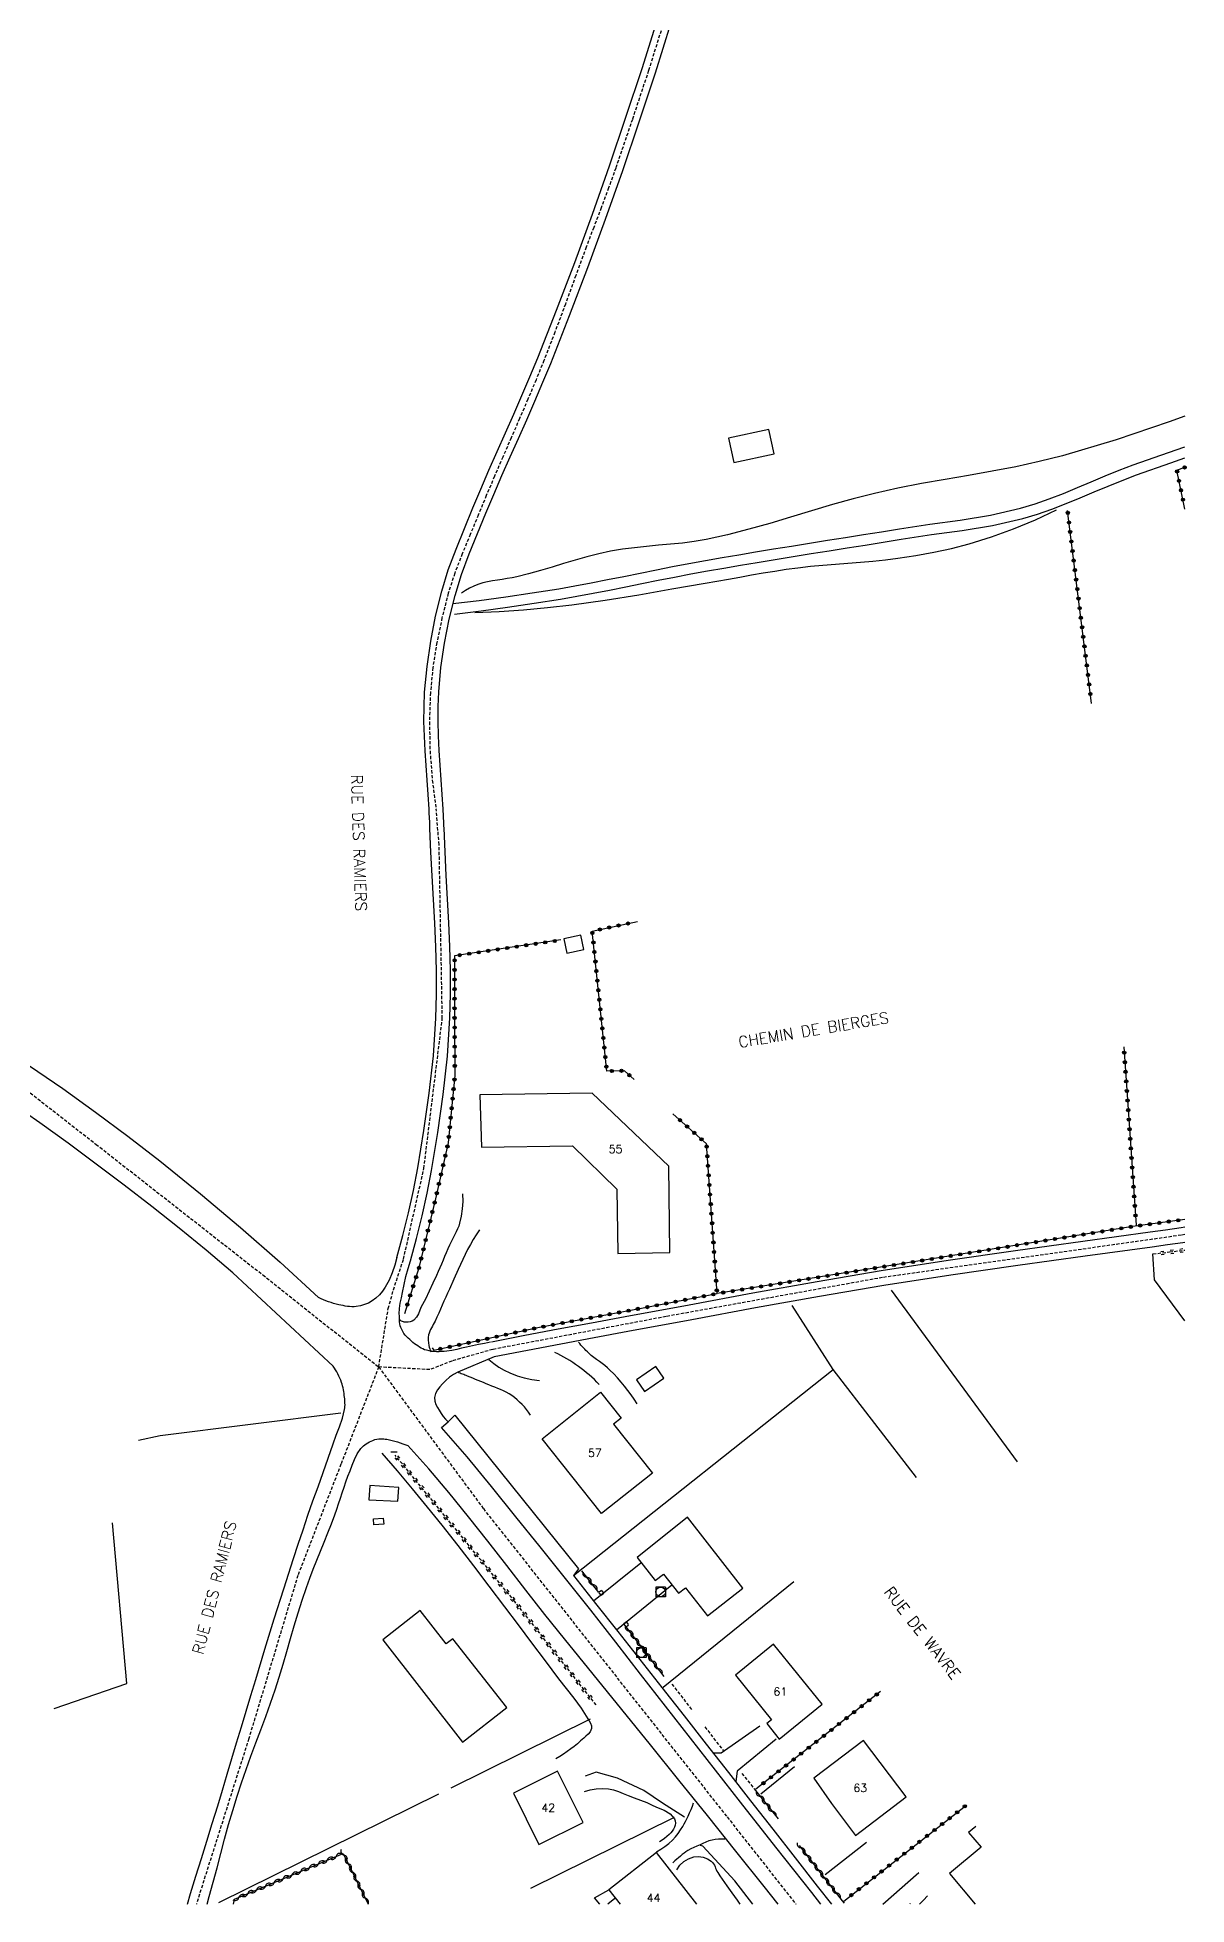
# Model space of a CAD drawing. Header units: millimetres. Extents: x 164000 to 165001, y 156999 to 158000.
# Drawn here: x 164820.7 to 165000.3, y 156999.9 to 157291.6 of the extents above; entities that cross this region are included whole.
import ezdxf
from ezdxf.enums import TextEntityAlignment as Align

# ---------------------------------------------------------------- set-up
doc = ezdxf.new("R2010")
doc.units = ezdxf.units.MM
doc.linetypes.add('DASHED', pattern=[0.75, 0.5, -0.25])
doc.layers.get('0').update_dxf_attribs({"linetype": 'CONTINUOUS'})
for name, color, linetype in [('W0001', 6, 'DASHED'), ('W0008', 7, 'CONTINUOUS'), ('W0014', 7, 'CONTINUOUS'), ('W0017', 7, 'CONTINUOUS'), ('W0071', 7, 'CONTINUOUS'), ('W0101', 7, 'CONTINUOUS'), ('W0104', 1, 'CONTINUOUS'), ('W0112', 1, 'DASHED'), ('W0120', 7, 'CONTINUOUS'), ('W0211', 2, 'CONTINUOUS'), ('W0214', 2, 'CONTINUOUS'), ('W0220', 5, 'DASHED'), ('W0310', 3, 'CONTINUOUS'), ('W0323', 7, 'CONTINUOUS'), ('W0330', 7, 'CONTINUOUS'), ('W0420', 7, 'CONTINUOUS'), ('W0989', 7, 'CONTINUOUS'), ('W0991', 7, 'CONTINUOUS')]:
    doc.layers.add(name, color=color, linetype=linetype)
doc.styles.get("Standard").update_dxf_attribs({"font": 'romans.shx', "width": 0.85})

# ---------------------------------------------------------------- blocks, each defined once
blk = doc.blocks.new('T420')
for p, q in [((0.75, 0.75), (-0.75, 0.75)), ((-0.75, 0.75), (-0.75, -0.75)), ((0.75, 0.75), (0.75, -0.75)), ((0.75, -0.75), (-0.75, -0.75))]:
    blk.add_line(p, q)
blk.add_ellipse((0, 0), major_axis=(-0.53, 0.53), ratio=1, start_param=3.926991, end_param=10.210176)
blk = doc.blocks.new('t323o')
at = {"color": 0, "linetype": 'Continuous'}
for radius in [0.25, 0.15]:
    blk.add_circle((0, 0), radius, dxfattribs=at)
blk = doc.blocks.new('t310o')
at = {"color": 0, "linetype": 'Continuous'}
for centre, start, end in [((-0.5, 0.38), 216.8699, 323.1304), ((0.5, -0.37), 36.8699, 143.1303)]:
    blk.add_arc(centre, 0.625, start, end, dxfattribs=at)
blk = doc.blocks.new('t220o')
at = {"color": 0, "linetype": 'Continuous'}
for p, q in [((-0.25, 0.25), (0.25, 0.25)), ((-0.25, -0.25), (0.25, -0.25))]:
    blk.add_line(p, q, dxfattribs=at)

msp = doc.modelspace()

# ---------------------------------------------------------------- linework, layer by layer
at = {"layer": 'W0001'}
for points in [[(164918.6, 157294.03), (164916.2, 157286.36), (164913.67, 157278.74), (164911.07, 157271.14), (164909.97, 157268.03), (164908.81, 157264.94), (164907.63, 157261.86), (164906.47, 157258.78), (164904.83, 157254.35), (164903.21, 157249.91), (164901.56, 157245.49), (164899.85, 157241.08), (164898.62, 157238.05), (164897.35, 157235.03), (164896.05, 157232.02), (164894.74, 157229.01), (164893.43, 157226.01), (164892.13, 157223), (164890.85, 157219.98), (164889.6, 157216.95), (164888.35, 157213.93), (164887.09, 157210.91), (164885.91, 157207.85), (164884.91, 157204.73), (164883.93, 157200.91), (164883.12, 157197.04), (164882.5, 157193.14), (164882.12, 157189.2), (164881.96, 157184.64), (164882.06, 157180.08), (164882.41, 157175.52), (164883.02, 157171)], [(164748.51, 157171), (164766.45, 157159.77), (164796.02, 157141.28), (164817.83, 157128.08), (164829.89, 157118.66), (164855.94, 157098.27), (164874.04, 157083.89)], [(164874.04, 157083.89), (164875.53, 157093.02), (164876.35, 157095.94), (164877.92, 157100.74), (164881.1, 157114.9), (164883.98, 157138.35), (164883.48, 157165.46), (164883.02, 157171)], [(165000, 157104.56), (164999.43, 157104.47), (164952.75, 157097.86), (164918.94, 157091.77), (164891.85, 157086.63), (164885.46, 157084.82), (164882.03, 157083.48), (164874.04, 157083.89)], [(164874.04, 157083.89), (164868.14, 157068.69), (164861.41, 157051.33), (164853.74, 157025.84), (164845.55, 157000)], [(164874.04, 157083.89), (164890.39, 157061.77), (164928.47, 157013.62), (164939.21, 157000)]]:
    msp.add_lwpolyline(points, dxfattribs=at)
at = {"layer": 'W0008'}
for points in [[(164881.91, 157171), (164881.77, 157173.28), (164881.61, 157175.56), (164881.44, 157177.84), (164881.29, 157180.12), (164881.18, 157182.41), (164881.11, 157184.7), (164881.12, 157187), (164881.22, 157189.29), (164881.59, 157193.28), (164882.16, 157197.24), (164882.93, 157201.17), (164883.88, 157205.07), (164884.91, 157208.39), (164886.13, 157211.64), (164887.45, 157214.86), (164888.77, 157218.06), (164889.98, 157221.01), (164891.24, 157223.94), (164892.53, 157226.86), (164893.83, 157229.77), (164895.13, 157232.68), (164896.42, 157235.6), (164897.68, 157238.53), (164898.89, 157241.48), (164901.83, 157248.93), (164904.68, 157256.41), (164907.43, 157263.93), (164910.09, 157271.49), (164912.68, 157279.07), (164915.21, 157286.67), (164917.6, 157294.32)], [(164884.11, 157171), (164883.97, 157173.29), (164883.8, 157175.57), (164883.64, 157177.86), (164883.49, 157180.15), (164883.37, 157182.44), (164883.31, 157184.74), (164883.32, 157187.04), (164883.42, 157189.34), (164883.77, 157193.14), (164884.32, 157196.92), (164885.06, 157200.67), (164885.97, 157204.38), (164886.99, 157207.66), (164888.19, 157210.88), (164889.5, 157214.06), (164890.8, 157217.23), (164892.02, 157220.17), (164893.27, 157223.1), (164894.56, 157226.02), (164895.86, 157228.93), (164897.16, 157231.84), (164898.45, 157234.76), (164899.71, 157237.69), (164900.92, 157240.64), (164903.87, 157248.11), (164906.73, 157255.62), (164909.49, 157263.17), (164912.16, 157270.75), (164914.76, 157278.37), (164917.31, 157286.01), (164919.7, 157293.7)], [(164876.85, 157100.99), (164877.81, 157104.45), (164878.69, 157107.94), (164879.46, 157111.46), (164880.14, 157114.99), (164881.11, 157120.8), (164881.94, 157126.63), (164882.58, 157132.49), (164882.98, 157138.37), (164883.08, 157142.08), (164883.07, 157145.79), (164882.97, 157149.5), (164882.81, 157153.2), (164882.61, 157156.9), (164882.4, 157160.59), (164882.21, 157164.29), (164882.05, 157167.99), (164882.04, 157168.36), (164882.02, 157168.74), (164882.01, 157169.12), (164881.99, 157169.49), (164881.97, 157169.87), (164881.95, 157170.25), (164881.93, 157170.62), (164881.91, 157171)], [(164878.99, 157100.49), (164879.96, 157103.98), (164880.84, 157107.49), (164881.61, 157111.02), (164882.3, 157114.57), (164883.28, 157120.49), (164884.12, 157126.44), (164884.77, 157132.41), (164885.17, 157138.41), (164885.28, 157142.12), (164885.27, 157145.84), (164885.17, 157149.55), (164885.01, 157153.26), (164884.8, 157156.96), (164884.6, 157160.66), (164884.4, 157164.36), (164884.25, 157168.07), (164884.23, 157168.43), (164884.22, 157168.8), (164884.2, 157169.17), (164884.19, 157169.53), (164884.17, 157169.9), (164884.15, 157170.27), (164884.13, 157170.63), (164884.11, 157171)], [(164819.48, 157130.92), (164824.68, 157127.37), (164829.8, 157123.7), (164834.86, 157119.94), (164839.84, 157116.09), (164846.21, 157110.95), (164852.47, 157105.67), (164858.62, 157100.26), (164864.65, 157094.72)], [(164851.27, 157098.58), (164847.1, 157102.11), (164842.87, 157105.57), (164838.6, 157108.97), (164834.27, 157112.31), (164829.91, 157115.59), (164825.51, 157118.83), (164821.08, 157122.02), (164816.61, 157125.17)], [(165000, 157105.72), (164999.43, 157105.63), (164997, 157105.28), (164994.57, 157104.94), (164984.05, 157103.49), (164973.54, 157102.04), (164963.04, 157100.52), (164952.55, 157098.89), (164942.53, 157097.21), (164932.52, 157095.41), (164922.53, 157093.56), (164912.53, 157091.71), (164907.31, 157090.75), (164902.08, 157089.77), (164896.86, 157088.79), (164891.64, 157087.79)], [(164876.85, 157100.99), (164876.56, 157099.77), (164876.17, 157098.59), (164875.65, 157097.45), (164875.04, 157096.36), (164874.61, 157095.75), (164874.14, 157095.18), (164873.6, 157094.66), (164873.01, 157094.21), (164872.43, 157093.88), (164871.82, 157093.63), (164871.18, 157093.44), (164870.53, 157093.33), (164870.19, 157093.3), (164869.84, 157093.3), (164869.5, 157093.32), (164869.15, 157093.36), (164868.81, 157093.41), (164868.48, 157093.47), (164868.14, 157093.54), (164867.81, 157093.61), (164867.4, 157093.71), (164866.99, 157093.82), (164866.59, 157093.94), (164866.2, 157094.07), (164865.8, 157094.22), (164865.41, 157094.38), (164865.03, 157094.54), (164864.65, 157094.72)], [(165000, 157103.35), (164999.67, 157103.3), (164997.28, 157102.95), (164994.89, 157102.62), (164984.4, 157101.18), (164973.9, 157099.73), (164963.41, 157098.21), (164952.94, 157096.59), (164942.93, 157094.9), (164932.93, 157093.11), (164922.95, 157091.26), (164912.96, 157089.41), (164907.73, 157088.45), (164902.51, 157087.47), (164897.28, 157086.48), (164892.06, 157085.49)], [(164851.27, 157098.58), (164866.91, 157084.02)], [(164891.51, 157087.77), (164890.57, 157087.57), (164889.64, 157087.38), (164888.7, 157087.18), (164887.77, 157086.99), (164887, 157086.81), (164886.23, 157086.62), (164885.45, 157086.45), (164884.66, 157086.34), (164884.27, 157086.31), (164883.88, 157086.29), (164883.49, 157086.27), (164883.09, 157086.27), (164882.69, 157086.29), (164882.3, 157086.33), (164881.9, 157086.39), (164881.52, 157086.49), (164881.22, 157086.59), (164880.93, 157086.71), (164880.66, 157086.85), (164880.39, 157087), (164880.13, 157087.17), (164879.88, 157087.35), (164879.63, 157087.53), (164879.39, 157087.73), (164879.14, 157087.94), (164878.89, 157088.16), (164878.64, 157088.38), (164878.41, 157088.62), (164878.18, 157088.88), (164877.98, 157089.14), (164877.79, 157089.43), (164877.63, 157089.73), (164877.51, 157090.03), (164877.42, 157090.33), (164877.36, 157090.64), (164877.31, 157090.96), (164877.29, 157091.27), (164877.27, 157091.58), (164877.27, 157091.89), (164877.26, 157092.2), (164877.31, 157093.04), (164877.42, 157093.87), (164877.58, 157094.69), (164877.74, 157095.51), (164878.01, 157096.77), (164878.3, 157098.02), (164878.63, 157099.26), (164878.99, 157100.49)], [(164844.15, 157000), (164844.64, 157001.63), (164845.49, 157004.37), (164846.34, 157007.11), (164847.19, 157009.85), (164848.04, 157012.59), (164848.88, 157015.33), (164849.62, 157017.8), (164850.37, 157020.27), (164851.11, 157022.73), (164851.84, 157025.2), (164852.59, 157027.67), (164853.33, 157030.13), (164854.07, 157032.6), (164854.83, 157035.06), (164856.27, 157039.8), (164857.72, 157044.53), (164859.2, 157049.26), (164860.71, 157053.98), (164861.46, 157056.23), (164862.22, 157058.47), (164862.99, 157060.72), (164863.77, 157062.96), (164864.56, 157065.19), (164865.34, 157067.43), (164866.12, 157069.67), (164866.9, 157071.91), (164867.39, 157073.23), (164867.92, 157074.54), (164868.4, 157075.88), (164868.72, 157077.26), (164868.75, 157077.5), (164868.77, 157077.74), (164868.78, 157077.98), (164868.77, 157078.22), (164868.76, 157078.45), (164868.75, 157078.69), (164868.73, 157078.93), (164868.7, 157079.17), (164868.67, 157079.46), (164868.63, 157079.76), (164868.58, 157080.05), (164868.53, 157080.34), (164868.47, 157080.63), (164868.4, 157080.92), (164868.32, 157081.21), (164868.23, 157081.49), (164868.1, 157081.83), (164867.96, 157082.16), (164867.81, 157082.48), (164867.65, 157082.8), (164867.48, 157083.12), (164867.3, 157083.43), (164867.11, 157083.73), (164866.91, 157084.02)], [(164892.06, 157085.49), (164886.39, 157083.06)], [(164886.39, 157083.06), (164885.73, 157082.7), (164885.11, 157082.28), (164884.53, 157081.8), (164884.01, 157081.27), (164883.61, 157080.81), (164883.23, 157080.31), (164882.93, 157079.75), (164882.78, 157079.12), (164882.81, 157078.57), (164882.99, 157078.05), (164883.23, 157077.58), (164883.48, 157077.14), (164883.78, 157076.64), (164884.11, 157076.18), (164884.49, 157075.74), (164884.89, 157075.34)], [(164883.86, 157074.42), (164884.89, 157075.34)], [(164847.23, 157000), (164847.57, 157001.17), (164848.19, 157003.41), (164848.79, 157005.66), (164849.38, 157007.91), (164849.97, 157010.16), (164850.59, 157012.41), (164851.23, 157014.64), (164851.91, 157016.87), (164852.6, 157018.96), (164853.32, 157021.04), (164854.08, 157023.11), (164854.85, 157025.17), (164855.62, 157027.24), (164856.38, 157029.3), (164857.12, 157031.37), (164857.84, 157033.46), (164858.48, 157035.45), (164859.09, 157037.45), (164859.68, 157039.45), (164860.26, 157041.46), (164860.85, 157043.47), (164861.45, 157045.47), (164862.08, 157047.47), (164862.75, 157049.45), (164863.27, 157050.89), (164863.81, 157052.31), (164864.37, 157053.73), (164864.94, 157055.14), (164865.52, 157056.55), (164866.09, 157057.96), (164866.64, 157059.38), (164867.18, 157060.81), (164867.49, 157061.66), (164867.78, 157062.52), (164868.06, 157063.38), (164868.33, 157064.25), (164868.62, 157065.11), (164868.91, 157065.97), (164869.22, 157066.83), (164869.56, 157067.67), (164869.91, 157068.56), (164870.26, 157069.46), (164870.69, 157070.34), (164871.25, 157071.15), (164871.65, 157071.55), (164872.1, 157071.9), (164872.59, 157072.19), (164873.1, 157072.43), (164873.41, 157072.54), (164873.74, 157072.61), (164874.06, 157072.65), (164874.39, 157072.67), (164874.62, 157072.68), (164874.85, 157072.66), (164875.07, 157072.63), (164875.29, 157072.6), (164876.14, 157072.41), (164876.97, 157072.18), (164877.8, 157071.91), (164878.6, 157071.6)], [(164936.43, 157000), (164934.27, 157002.73), (164929.85, 157008.29), (164925.41, 157013.83), (164920.95, 157019.36), (164916.49, 157024.89), (164912.01, 157030.41), (164907.54, 157035.92), (164903.06, 157041.43), (164900.02, 157045.22), (164897.03, 157049.04), (164894.05, 157052.87), (164891.08, 157056.7), (164888.06, 157060.51), (164885, 157064.28), (164881.85, 157067.98), (164878.6, 157071.6)]]:
    msp.add_lwpolyline(points, dxfattribs=at)
at = {"layer": 'W0014'}
for points in [[(164943.14, 157000), (164941.69, 157001.83), (164936.11, 157008.87), (164930.55, 157015.91), (164926.64, 157020.9), (164922.74, 157025.89), (164918.85, 157030.9), (164914.97, 157035.91), (164911.08, 157040.91), (164907.17, 157045.9), (164903.23, 157050.87), (164899.26, 157055.81), (164895.47, 157060.51), (164891.69, 157065.22), (164887.84, 157069.87), (164883.86, 157074.42)], [(164884.89, 157075.34), (164885.92, 157076.34), (164905.24, 157052.35), (164904.49, 157051.31)], [(164904.49, 157051.31), (164907.94, 157046.94), (164911.39, 157042.57), (164914.83, 157038.2), (164918.27, 157033.83), (164921.75, 157029.4), (164925.22, 157024.97), (164928.69, 157020.54), (164932.15, 157016.11), (164935.62, 157011.68), (164939.09, 157007.25), (164942.57, 157002.82), (164944.79, 157000)]]:
    msp.add_lwpolyline(points, dxfattribs=at)
at = {"layer": 'W0017'}
for points in [[(164887.14, 157110.92), (164887.17, 157109.76), (164887.1, 157108.6), (164886.94, 157107.46), (164886.68, 157106.33), (164886.54, 157105.88), (164886.36, 157105.44), (164886.17, 157105.01), (164885.95, 157104.58), (164885.73, 157104.17), (164885.51, 157103.76), (164885.3, 157103.34), (164885.1, 157102.91), (164884.84, 157102.33), (164884.59, 157101.74), (164884.34, 157101.15), (164884.1, 157100.56), (164883.85, 157099.97), (164883.6, 157099.38), (164883.34, 157098.79), (164883.08, 157098.2), (164882.51, 157096.96), (164881.93, 157095.73), (164881.33, 157094.5), (164880.7, 157093.29), (164880.47, 157092.76), (164880.24, 157092.2), (164879.95, 157091.66), (164879.53, 157091.21), (164879.26, 157091.04), (164878.95, 157090.93), (164878.64, 157090.88), (164878.32, 157090.87), (164878.18, 157090.89), (164878.03, 157090.91), (164877.89, 157090.95), (164877.75, 157091), (164877.62, 157091.05), (164877.49, 157091.12), (164877.37, 157091.2), (164877.25, 157091.29)], [(164889.78, 157105.29), (164889.29, 157104.54), (164888.82, 157103.78), (164888.37, 157103), (164887.94, 157102.22), (164887.17, 157100.69), (164886.46, 157099.14), (164885.78, 157097.58), (164885.08, 157096.03), (164884.8, 157095.41), (164884.52, 157094.78), (164884.24, 157094.16), (164883.96, 157093.53), (164883.69, 157092.91), (164883.41, 157092.28), (164883.13, 157091.66), (164882.84, 157091.04), (164882.71, 157090.77), (164882.57, 157090.52), (164882.43, 157090.26), (164882.28, 157090.01), (164882.14, 157089.74), (164882.02, 157089.47), (164881.91, 157089.19), (164881.84, 157088.9), (164881.78, 157088.48), (164881.77, 157088.06), (164881.81, 157087.64), (164881.87, 157087.23), (164881.93, 157086.97), (164882.01, 157086.73), (164882.1, 157086.49), (164882.22, 157086.25)], [(164908.51, 157081.14), (164908.13, 157081.53), (164907.74, 157081.91), (164907.34, 157082.28), (164906.94, 157082.64), (164906.52, 157082.99), (164906.1, 157083.33), (164905.67, 157083.66), (164905.24, 157083.98), (164904.8, 157084.29), (164904.35, 157084.59), (164903.9, 157084.88), (164903.44, 157085.16), (164902.97, 157085.43), (164902.5, 157085.69), (164902.02, 157085.93), (164901.54, 157086.17)], [(164914.45, 157078.15), (164913.98, 157078.85), (164913.49, 157079.55), (164912.98, 157080.23), (164912.46, 157080.89), (164911.91, 157081.54), (164911.35, 157082.18), (164910.77, 157082.8), (164910.18, 157083.41), (164909.79, 157083.77), (164909.38, 157084.11), (164908.95, 157084.43), (164908.52, 157084.74), (164908.09, 157085.05), (164907.67, 157085.36), (164907.25, 157085.69), (164906.85, 157086.04), (164906.64, 157086.24), (164906.43, 157086.45), (164906.23, 157086.66), (164906.02, 157086.88), (164905.83, 157087.1), (164905.64, 157087.32), (164905.45, 157087.54), (164905.26, 157087.77)], [(164891.26, 157085.08), (164892.01, 157084.45), (164892.81, 157083.88), (164893.66, 157083.38), (164894.54, 157082.95), (164895.65, 157082.52), (164896.79, 157082.19), (164897.95, 157081.95), (164899.14, 157081.8)], [(164897.77, 157076.38), (164897.47, 157076.82), (164897.14, 157077.25), (164896.8, 157077.65), (164896.44, 157078.05), (164896.06, 157078.42), (164895.66, 157078.78), (164895.25, 157079.12), (164894.82, 157079.44), (164894.41, 157079.71), (164893.98, 157079.95), (164893.54, 157080.17), (164893.08, 157080.37), (164892.63, 157080.55), (164892.18, 157080.73), (164891.72, 157080.91), (164891.27, 157081.1), (164890.85, 157081.28), (164890.43, 157081.45), (164890.01, 157081.62), (164889.58, 157081.79), (164889.16, 157081.96), (164888.73, 157082.13), (164888.31, 157082.3), (164887.89, 157082.47), (164887.7, 157082.54), (164887.51, 157082.62), (164887.32, 157082.69), (164887.14, 157082.76), (164886.95, 157082.84), (164886.76, 157082.91), (164886.57, 157082.98), (164886.39, 157083.06)], [(164907.61, 157047.37), (164915.01, 157053.32)], [(164911.21, 157042.82), (164919.85, 157049.84)], [(164933.58, 157027.81), (164927.55, 157023.57), (164926.41, 157023.59)], [(164936.16, 157025.74), (164930.05, 157020.74), (164929.82, 157019.13)], [(164938.99, 157021.45), (164933.77, 157017.17)], [(164917.45, 157008.17), (164918.13, 157008.56), (164918.77, 157008.99), (164919.39, 157009.48), (164919.96, 157010), (164920.42, 157010.5), (164920.83, 157011.03), (164921.21, 157011.58), (164921.57, 157012.14), (164921.79, 157012.53), (164922, 157012.92), (164922.2, 157013.33), (164922.39, 157013.73), (164922.62, 157014.24), (164922.84, 157014.77), (164923.05, 157015.29), (164923.24, 157015.82)], [(164928.12, 157010.14), (164927.62, 157010.16), (164927.12, 157010.15), (164926.62, 157010.1), (164926.13, 157010.01), (164925.64, 157009.87), (164925.17, 157009.69), (164924.7, 157009.49), (164924.25, 157009.28), (164923.76, 157009.07), (164923.28, 157008.86), (164922.81, 157008.63), (164922.35, 157008.37), (164922.05, 157008.17), (164921.76, 157007.95), (164921.48, 157007.73), (164921.2, 157007.5), (164920.89, 157007.25), (164920.6, 157007), (164920.3, 157006.74), (164920.01, 157006.47)], [(164950.28, 157009.63), (164943.79, 157004.57)], [(164952.8, 157000), (164958.45, 157004.94)]]:
    msp.add_lwpolyline(points, dxfattribs=at)
at = {"layer": 'W0071'}
for points in [[(164885.6, 157203.12), (164889.75, 157203.62), (164893.9, 157204.18), (164898.03, 157204.79), (164902.16, 157205.45), (164904.71, 157205.89), (164907.26, 157206.37), (164909.8, 157206.86), (164912.34, 157207.37), (164914.88, 157207.89), (164917.42, 157208.4), (164919.96, 157208.9), (164922.5, 157209.38), (164925.1, 157209.85), (164927.7, 157210.3), (164930.31, 157210.75), (164932.91, 157211.19), (164935.72, 157211.65), (164938.53, 157212.11), (164941.34, 157212.56), (164944.15, 157213), (164946.96, 157213.44), (164949.77, 157213.89), (164952.58, 157214.34), (164955.39, 157214.8), (164960.13, 157215.52), (164964.89, 157216.17), (164969.64, 157216.94), (164974.33, 157218.03), (164976.59, 157218.7), (164978.82, 157219.48), (164981.02, 157220.33), (164983.2, 157221.23), (164985.37, 157222.15), (164987.53, 157223.06), (164989.72, 157223.94), (164991.92, 157224.78), (164997.42, 157226.72), (165000, 157227.6)], [(164885.87, 157201.49), (164890.03, 157201.99), (164894.18, 157202.55), (164898.33, 157203.16), (164902.46, 157203.83), (164905.01, 157204.27), (164907.56, 157204.74), (164910.1, 157205.24), (164912.64, 157205.75), (164915.17, 157206.26), (164917.71, 157206.77), (164920.25, 157207.27), (164922.79, 157207.75), (164925.39, 157208.22), (164927.98, 157208.67), (164930.58, 157209.12), (164933.18, 157209.56), (164935.99, 157210.02), (164938.8, 157210.48), (164941.61, 157210.92), (164944.42, 157211.37), (164947.23, 157211.81), (164950.04, 157212.26), (164952.85, 157212.71), (164955.65, 157213.17), (164960.41, 157213.89), (164965.19, 157214.54), (164969.96, 157215.32), (164974.66, 157216.41), (164976.95, 157217.09), (164979.2, 157217.87), (164981.43, 157218.73), (164983.64, 157219.64), (164985.83, 157220.56), (164988.02, 157221.48), (164990.23, 157222.37), (164992.45, 157223.21), (164997.82, 157225.11), (165000, 157225.86)]]:
    msp.add_lwpolyline(points, dxfattribs=at)
at = {"layer": 'W0101'}
for points in [[(164911.25, 157111.64), (164911.41, 157101.61), (164919.54, 157101.77), (164919.39, 157115.27), (164907.39, 157126.67), (164889.85, 157126.42), (164890.12, 157118.22), (164904.34, 157118.43)], [(164908.7, 157079.94), (164911.92, 157075.89), (164910.74, 157074.95), (164916.82, 157067.31), (164908.87, 157060.98), (164899.57, 157072.67)], [(164877.05, 157062.92), (164877.17, 157065.09), (164872.66, 157065.36), (164872.52, 157063.16)], [(164874.76, 157060.27), (164874.83, 157059.36), (164873.29, 157059.24), (164873.22, 157060.15), (164874.76, 157060.27)], [(164914.4, 157054.14), (164917.26, 157050.55), (164918.55, 157051.54), (164920.9, 157048.58), (164921.97, 157049.42), (164925.43, 157045.02), (164930.95, 157049.32), (164922.28, 157060.42)], [(164894.04, 157030.73), (164885.61, 157041.45), (164884.56, 157040.64), (164880.5, 157045.84), (164874.68, 157041.3), (164887.15, 157025.31)], [(164943.34, 157031.25), (164935.72, 157040.6), (164929.77, 157035.75), (164935.42, 157028.8), (164934.67, 157028.19), (164936.63, 157025.78)], [(164956.48, 157016.76), (164949.81, 157025.56), (164942.05, 157019.67), (164944.79, 157015.73), (164948.52, 157010.72)], [(164899.07, 157009.32), (164905.97, 157012.75), (164901.99, 157020.78), (164895.09, 157017.35), (164899.07, 157009.32)]]:
    msp.add_lwpolyline(points, close=True, dxfattribs=at)
for points in [[(164967.32, 157012.11), (164966.22, 157011.2), (164968.15, 157008.89), (164963.23, 157004.78), (164967.22, 157000)], [(164923.76, 157000), (164917.45, 157008.04), (164910.02, 157002.21), (164911.76, 157000)]]:
    msp.add_lwpolyline(points, dxfattribs=at)
at = {"layer": 'W0104'}
for points in [[(164935.01, 157230.31), (164928.72, 157228.96), (164929.53, 157225.18), (164935.82, 157226.53)], [(164905.62, 157151.34), (164902.98, 157150.77), (164903.46, 157148.51), (164906.11, 157149.08)], [(164917.33, 157083.99), (164914.31, 157081.89), (164915.58, 157080.06), (164918.6, 157082.15)]]:
    msp.add_lwpolyline(points, close=True, dxfattribs=at)
for points in [[(164908.58, 157000), (164907.77, 157000.98), (164910.02, 157002.21)], [(164910.96, 157000.9), (164909.83, 157000)]]:
    msp.add_lwpolyline(points, dxfattribs=at)
at = {"layer": 'W0112'}
for points in [[(164908.86, 157049), (164908.46, 157048.69)], [(164908.82, 157048.25), (164908.46, 157048.69)], [(164908.82, 157048.25), (164909.21, 157048.57)], [(164909.21, 157048.57), (164908.86, 157049)], [(164912.75, 157044.09), (164912.35, 157043.78)], [(164912.69, 157043.31), (164912.35, 157043.78)], [(164912.69, 157043.31), (164913.09, 157043.65)], [(164913.09, 157043.65), (164912.75, 157044.09)], [(164919.86, 157034.36), (164923.07, 157030.21)], [(164924.99, 157027.68), (164927.86, 157024)], [(164930.77, 157020.42), (164932.72, 157018)], [(164946.48, 157000.51), (164946.89, 157000)]]:
    msp.add_lwpolyline(points, dxfattribs=at)
at = {"layer": 'W0120'}
msp.add_lwpolyline([(164876.9, 157070.58), (164875.95, 157070.57)], dxfattribs=at)
at = {"layer": 'W0211'}
for points in [[(165000, 157232.4), (164997.57, 157231.52), (164989.29, 157228.68), (164980.9, 157226.2), (164977.26, 157225.29), (164973.59, 157224.5), (164969.91, 157223.8), (164966.22, 157223.15), (164962.53, 157222.52), (164958.84, 157221.86), (164955.17, 157221.15), (164951.51, 157220.34), (164948.2, 157219.5), (164944.92, 157218.59), (164941.66, 157217.62), (164938.4, 157216.63), (164935.13, 157215.65), (164931.85, 157214.72), (164928.54, 157213.88), (164925.21, 157213.15), (164923.35, 157212.83), (164921.49, 157212.58), (164919.62, 157212.38), (164917.74, 157212.22), (164915.87, 157212.05), (164914, 157211.85), (164912.13, 157211.61), (164910.28, 157211.29), (164908.42, 157210.88), (164906.58, 157210.42), (164904.75, 157209.9), (164902.93, 157209.36), (164901.12, 157208.81), (164899.3, 157208.27), (164897.47, 157207.77), (164895.63, 157207.31), (164894.87, 157207.15), (164894.11, 157207.02), (164893.34, 157206.9), (164892.58, 157206.79), (164891.81, 157206.67), (164891.05, 157206.52), (164890.29, 157206.34), (164889.55, 157206.1), (164888.88, 157205.84), (164888.23, 157205.53), (164887.6, 157205.17), (164887, 157204.77)], [(164889.04, 157201.73), (164892.85, 157201.9), (164896.65, 157202.15), (164900.44, 157202.49), (164904.22, 157202.9), (164909.45, 157203.63), (164914.66, 157204.5), (164919.85, 157205.44), (164925.05, 157206.33), (164926.86, 157206.64), (164928.67, 157206.95), (164930.48, 157207.27), (164932.29, 157207.59), (164934.1, 157207.9), (164935.91, 157208.2), (164937.73, 157208.48), (164939.55, 157208.73), (164941.5, 157208.96), (164943.45, 157209.14), (164945.4, 157209.3), (164947.36, 157209.44), (164949.31, 157209.58), (164951.26, 157209.75), (164953.22, 157209.96), (164955.16, 157210.21), (164957.97, 157210.64), (164960.77, 157211.13), (164963.55, 157211.72), (164966.3, 157212.44), (164969.8, 157213.54), (164973.25, 157214.8), (164976.64, 157216.2), (164979.97, 157217.75)], [(164874.54, 157070.44), (164876.92, 157067.65), (164879.27, 157064.84), (164881.6, 157062.01), (164883.9, 157059.16), (164886.39, 157056), (164888.84, 157052.82), (164891.27, 157049.63), (164893.7, 157046.43), (164895.82, 157043.63), (164897.93, 157040.81), (164900.03, 157037.99), (164902.13, 157035.17), (164903.31, 157033.65), (164904.52, 157032.14), (164905.69, 157030.59), (164906.71, 157028.93), (164906.91, 157028.6), (164907.12, 157028.24), (164907.27, 157027.83), (164907.28, 157027.4), (164907.1, 157026.93), (164906.77, 157026.55), (164906.4, 157026.24), (164906.07, 157025.94), (164905.59, 157025.48), (164905.09, 157025.05), (164904.57, 157024.64), (164904.05, 157024.23), (164903.49, 157023.82), (164902.92, 157023.43), (164902.33, 157023.05), (164901.74, 157022.68)], [(164906.18, 157017.6), (164907.09, 157017.85), (164908.03, 157018.01), (164908.98, 157018.06), (164909.92, 157018.01), (164910.73, 157017.85), (164911.51, 157017.58), (164912.26, 157017.27), (164913.01, 157016.97), (164913.98, 157016.61), (164914.95, 157016.25), (164915.91, 157015.85), (164916.86, 157015.41), (164917.72, 157015.04), (164918.66, 157014.66), (164919.56, 157014.11), (164920.25, 157013.32), (164920.37, 157013), (164920.4, 157012.66), (164920.35, 157012.33), (164920.27, 157012.02), (164920.12, 157011.69), (164919.9, 157011.39), (164919.66, 157011.13), (164919.41, 157010.88), (164919.06, 157010.56), (164918.7, 157010.26), (164918.31, 157009.98), (164917.91, 157009.73)], [(164920.61, 157005.35), (164921.09, 157006.06), (164921.71, 157006.65), (164922.45, 157007.09), (164923.27, 157007.36), (164924, 157007.42), (164924.72, 157007.31), (164925.4, 157007.06), (164926.01, 157006.68), (164926.2, 157006.5), (164926.36, 157006.29), (164926.49, 157006.07), (164926.6, 157005.84), (164926.69, 157005.61), (164926.78, 157005.38), (164926.88, 157005.15), (164927.01, 157004.93), (164927.35, 157004.41), (164927.72, 157003.89), (164928.08, 157003.39), (164928.45, 157002.87), (164929.24, 157001.74), (164930.03, 157000.62), (164930.47, 157000)], [(164958.55, 157000), (164959.14, 157000.62), (164959.81, 157001.27)]]:
    msp.add_lwpolyline(points, dxfattribs=at)
at = {"layer": 'W0214'}
for points in [[(164921.83, 157013.59), (164918.38, 157015.75), (164915.46, 157017.74), (164911.34, 157019.66), (164908.01, 157020.62), (164906.3, 157020)], [(164932.48, 157000), (164929.68, 157003.64), (164924.71, 157009.03), (164924.29, 157009.15)]]:
    msp.add_lwpolyline(points, dxfattribs=at)
at = {"layer": 'W0220'}
for points in [[(164995.02, 157101.55), (164997.61, 157101.86), (165000, 157102.15)], [(164908.01, 157031.11), (164895.3, 157047.26), (164876.59, 157070.14)]]:
    msp.add_lwpolyline(points, dxfattribs=at)
at = {"layer": 'W0310'}
for points in [[(164908.46, 157048.69), (164905.78, 157052.07)], [(164918.65, 157035.55), (164912.69, 157043.31)], [(164932.72, 157018), (164936.43, 157013.31)], [(164851.35, 157000), (164851.53, 157000.77), (164868.5, 157007.92), (164872.39, 157000)], [(164939.74, 157009.17), (164946.48, 157000.51)]]:
    msp.add_lwpolyline(points, dxfattribs=at)
at = {"layer": 'W0323'}
for points in [[(165000, 157217.88), (164998.75, 157223.97), (165000, 157224.41)], [(164985.42, 157187.51), (164981.65, 157217.68)], [(164913.96, 157128.8), (164912.43, 157130.16), (164909.68, 157130.1), (164907.4, 157151.98), (164914.46, 157153.45)], [(164902.52, 157150.58), (164885.9, 157148.1), (164885.89, 157138.09), (164885.94, 157129.41)], [(164990.47, 157133.89), (164992.39, 157106.05)], [(164885.94, 157129.41), (164884.91, 157118.92), (164882.92, 157110.17), (164880.33, 157099.35), (164878.05, 157092.21)], [(165000, 157106.94), (164991.87, 157105.83), (164926.9, 157095.35), (164925.25, 157118.76), (164919.98, 157123.44)], [(164882.41, 157086.88), (164882.67, 157086.49), (164898.92, 157090.03), (164915.36, 157093.11), (164926.9, 157095.35)], [(164952.46, 157033.22), (164932.97, 157017.95)], [(164946.71, 157000.48), (164965.7, 157015.34)], [(164957.08, 157000.07), (164957.02, 157000)]]:
    msp.add_lwpolyline(points, dxfattribs=at)
at = {"layer": 'W0330'}
for points in [[(165000, 157091.08), (164995.26, 157097.51), (164995.02, 157101.55)], [(164954.12, 157095.88), (164973.79, 157069.07)], [(164958.09, 157066.61), (164945.05, 157083.51), (164938.63, 157093.47)], [(164904.49, 157051.31), (164945.05, 157083.51)], [(164836.5, 157072.45), (164839.92, 157073.17), (164868.1, 157076.75)], [(164823.34, 157030.54), (164834.69, 157034.43), (164832.45, 157059.57)], [(164918.49, 157033.88), (164938.9, 157050.39)], [(164885.34, 157018.17), (164907.11, 157028.95)], [(164849.08, 157000.23), (164883.45, 157017.23)], [(164920.23, 157013.52), (164897.78, 157002.43)]]:
    msp.add_lwpolyline(points, dxfattribs=at)

# ---------------------------------------------------------------- block references
at = {"layer": 'W0220'}
for p, rotation in [((164996.51, 157101.72), 6.847514545941469), ((164998, 157101.9), 7.100449673015003), ((164999.48, 157102.09), 7.100449673015003), ((164876.98, 157069.67), 129.2643141007208), ((164877.93, 157068.51), 129.2643141007208), ((164878.87, 157067.35), 129.2643141007208), ((164879.82, 157066.19), 129.2643141007208), ((164880.77, 157065.03), 129.2643141007208), ((164881.72, 157063.87), 129.2643141007208), ((164882.67, 157062.71), 129.2643141007208), ((164883.62, 157061.54), 129.2643141007208), ((164884.57, 157060.38), 129.2643141007208), ((164885.52, 157059.22), 129.2643141007208), ((164886.47, 157058.06), 129.2643141007208), ((164887.42, 157056.9), 129.2643141007208), ((164888.37, 157055.74), 129.2643141007208), ((164889.32, 157054.58), 129.2643141007208), ((164890.27, 157053.42), 129.2643141007208), ((164891.22, 157052.25), 129.2643141007208), ((164892.17, 157051.09), 129.2643141007208), ((164893.12, 157049.93), 129.2643141007208), ((164894.06, 157048.77), 129.2643141007208), ((164895.01, 157047.61), 129.2643141007208), ((164895.95, 157046.43), 128.2107923265717), ((164896.88, 157045.26), 128.2107923265717), ((164897.8, 157044.08), 128.2107923265717), ((164898.73, 157042.9), 128.2107923265717), ((164899.66, 157041.72), 128.2107923265717), ((164900.59, 157040.54), 128.2107923265717), ((164901.52, 157039.36), 128.2107923265717), ((164902.44, 157038.18), 128.2107923265717), ((164903.37, 157037.01), 128.2107923265717), ((164904.3, 157035.83), 128.2107923265717), ((164905.23, 157034.65), 128.2107923265717), ((164906.15, 157033.47), 128.2107923265717), ((164907.08, 157032.29), 128.2107923265717)]:
    msp.add_blockref('t220o', p, dxfattribs=dict(at, rotation=rotation))
at = {"layer": 'W0310'}
for p, rotation in [((164906.59, 157051.04), 128.3670510659846), ((164907.53, 157049.87), 128.3670510659846), ((164913.17, 157042.69), 127.528440823578), ((164914.08, 157041.5), 127.528440823578), ((164915, 157040.31), 127.528440823578), ((164915.91, 157039.12), 127.528440823578), ((164916.82, 157037.93), 127.528440823578), ((164917.74, 157036.74), 127.528440823578), ((164933.64, 157016.84), 308.3681112026229), ((164934.57, 157015.67), 308.3681112026229), ((164935.5, 157014.49), 308.3681112026229), ((164866.01, 157006.87), 22.86354085265854), ((164867.39, 157007.45), 22.86354085265854), ((164868.63, 157007.65), 296.2096839744535), ((164869.29, 157006.3), 296.2096839744535), ((164940.03, 157008.8), 307.8745257135499), ((164940.95, 157007.62), 307.8745257135499), ((164941.88, 157006.43), 307.8745257135499), ((164859.1, 157003.96), 22.86354085265854), ((164860.48, 157004.54), 22.86354085265854), ((164861.86, 157005.12), 22.86354085265854), ((164863.25, 157005.71), 22.86354085265854), ((164864.63, 157006.29), 22.86354085265854), ((164869.95, 157004.96), 296.2096839744535), ((164870.62, 157003.61), 296.2096839744535), ((164942.8, 157005.25), 307.8745257135499), ((164943.72, 157004.06), 307.8745257135499), ((164852.19, 157001.04), 22.86354085265854), ((164853.57, 157001.63), 22.86354085265854), ((164854.95, 157002.21), 22.86354085265854), ((164856.33, 157002.79), 22.86354085265854), ((164857.72, 157003.37), 22.86354085265854), ((164871.28, 157002.27), 296.2096839744535), ((164871.94, 157000.92), 296.2096839744535), ((164944.64, 157002.88), 307.8745257135499), ((164945.56, 157001.7), 307.8745257135499)]:
    msp.add_blockref('t310o', p, dxfattribs=dict(at, rotation=rotation))
at = {"layer": 'W0323'}
for p, rotation in [((164998.79, 157223.76), 101.6054518998627), ((164999.96, 157224.39), 19.3093602722868), ((164999.09, 157222.29), 101.6054518998627), ((164999.4, 157220.82), 101.6054518998627), ((164981.71, 157217.28), 97.11953479675209), ((164999.7, 157219.35), 101.6054518998627), ((164981.89, 157215.79), 97.11953479675209), ((164982.08, 157214.31), 97.11953479675209), ((164982.26, 157212.82), 97.11953479675209), ((164982.45, 157211.33), 97.11953479675209), ((164982.63, 157209.84), 97.11953479675209), ((164982.82, 157208.35), 97.11953479675209), ((164983.01, 157206.86), 97.11953479675209), ((164983.19, 157205.38), 97.11953479675209), ((164983.38, 157203.89), 97.11953479675209), ((164983.56, 157202.4), 97.11953479675209), ((164983.75, 157200.91), 97.11953479675209), ((164983.94, 157199.42), 97.11953479675209), ((164984.12, 157197.93), 97.11953479675209), ((164984.31, 157196.44), 97.11953479675209), ((164984.49, 157194.96), 97.11953479675209), ((164984.68, 157193.47), 97.11953479675209), ((164984.87, 157191.98), 97.11953479675209), ((164985.05, 157190.49), 97.11953479675209), ((164985.24, 157189), 97.11953479675209), ((164911.52, 157152.84), 11.8242842190626), ((164912.99, 157153.15), 11.8242842190626), ((164898.57, 157149.99), 188.484415266014), ((164900.05, 157150.21), 188.484415266014), ((164901.54, 157150.43), 188.484415266014), ((164907.43, 157151.69), 95.93509426019762), ((164907.59, 157150.19), 95.93509426019762), ((164908.59, 157152.22), 11.8242842190626), ((164910.06, 157152.53), 11.8242842190626), ((164885.9, 157147.41), 269.9599290246869), ((164886.7, 157148.21), 188.484415266014), ((164888.18, 157148.44), 188.484415266014), ((164889.67, 157148.66), 188.484415266014), ((164891.15, 157148.88), 188.484415266014), ((164892.63, 157149.1), 188.484415266014), ((164894.12, 157149.32), 188.484415266014), ((164895.6, 157149.54), 188.484415266014), ((164897.09, 157149.76), 188.484415266014), ((164907.74, 157148.7), 95.93509426019762), ((164907.9, 157147.21), 95.93509426019762), ((164885.89, 157145.91), 269.9599290246869), ((164885.89, 157144.41), 269.9599290246869), ((164908.05, 157145.72), 95.93509426019762), ((164908.21, 157144.23), 95.93509426019762), ((164885.89, 157142.91), 269.9599290246869), ((164885.89, 157141.41), 269.9599290246869), ((164908.36, 157142.73), 95.93509426019762), ((164908.52, 157141.24), 95.93509426019762), ((164885.89, 157139.91), 269.9599290246869), ((164885.89, 157138.41), 269.9599290246869), ((164908.67, 157139.75), 95.93509426019762), ((164908.83, 157138.26), 95.93509426019762), ((164885.9, 157136.91), 270.3631281032362), ((164885.91, 157135.41), 270.3631281032362), ((164908.99, 157136.77), 95.93509426019762), ((164885.92, 157133.91), 270.3631281032362), ((164885.92, 157132.41), 270.3631281032362), ((164909.14, 157135.27), 95.93509426019762), ((164909.3, 157133.78), 95.93509426019762), ((164990.53, 157132.99), 273.9569422135312), ((164885.93, 157130.91), 270.3631281032362), ((164909.45, 157132.29), 95.93509426019762), ((164909.61, 157130.8), 95.93509426019762), ((164910.48, 157130.12), 181.2086803359549), ((164911.98, 157130.15), 181.2086803359549), ((164913.21, 157129.46), 138.3609161338325), ((164990.63, 157131.49), 273.9569422135312), ((164990.73, 157130), 273.9569422135312), ((164885.74, 157127.29), 264.3721354135305), ((164885.88, 157128.78), 264.3721354135305), ((164990.84, 157128.5), 273.9569422135312), ((164990.94, 157127), 273.9569422135312), ((164885.44, 157124.3), 264.3721354135305), ((164885.59, 157125.8), 264.3721354135305), ((164991.05, 157125.51), 273.9569422135312), ((164991.15, 157124.01), 273.9569422135312), ((164885.15, 157121.32), 264.3721354135305), ((164885.29, 157122.81), 264.3721354135305), ((164921.11, 157122.44), 138.3609161340926), ((164922.23, 157121.45), 138.3609161340926), ((164991.25, 157122.52), 273.9569422135312), ((164991.36, 157121.02), 273.9569422135312), ((164884.78, 157118.34), 257.1773241514074), ((164885, 157119.82), 264.3721354135305), ((164923.35, 157120.45), 138.3609161340926), ((164924.47, 157119.45), 138.3609161340926), ((164925.29, 157118.31), 94.02263720379001), ((164991.46, 157119.52), 273.9569422135312), ((164991.56, 157118.03), 273.9569422135312), ((164884.11, 157115.42), 257.1773241514074), ((164884.45, 157116.88), 257.1773241514074), ((164925.39, 157116.81), 94.02263720379001), ((164925.5, 157115.31), 94.02263720379001), ((164991.67, 157116.53), 273.9569422135312), ((164991.77, 157115.03), 273.9569422135312), ((164883.45, 157112.49), 257.1773241514074), ((164883.78, 157113.96), 257.1773241514074), ((164925.6, 157113.82), 94.02263720379001), ((164925.71, 157112.32), 94.02263720379001), ((164991.87, 157113.54), 273.9569422135312), ((164991.98, 157112.04), 273.9569422135312), ((164882.78, 157109.57), 256.5505143157963), ((164883.12, 157111.03), 257.1773241514074), ((164925.81, 157110.83), 94.02263720379001), ((164925.92, 157109.33), 94.02263720379001), ((164992.08, 157110.54), 273.9569422135312), ((164882.08, 157106.65), 256.5505143157963), ((164882.43, 157108.11), 256.5505143157963), ((164926.02, 157107.83), 94.02263720379001), ((164926.13, 157106.34), 94.02263720379001), ((164992.18, 157109.05), 273.9569422135312), ((164992.29, 157107.55), 273.9569422135312), ((164994.52, 157106.19), 187.7830497861686), ((164996.01, 157106.39), 187.7830497861686), ((164997.49, 157106.6), 187.7830497861686), ((164998.98, 157106.8), 187.7830497861686), ((164881.38, 157103.73), 256.5505143157963), ((164881.73, 157105.19), 256.5505143157963), ((164926.23, 157104.84), 94.02263720379001), ((164926.34, 157103.34), 94.02263720379001), ((164976.74, 157103.39), 189.1620143073125), ((164978.22, 157103.63), 189.1620143073125), ((164979.7, 157103.87), 189.1620143073125), ((164981.18, 157104.1), 189.1620143073125), ((164982.66, 157104.34), 189.1620143073125), ((164984.15, 157104.58), 189.1620143073125), ((164985.63, 157104.82), 189.1620143073125), ((164987.11, 157105.06), 189.1620143073125), ((164988.59, 157105.3), 189.1620143073125), ((164990.07, 157105.54), 189.1620143073125), ((164991.55, 157105.78), 189.1620143073125), ((164993.03, 157105.99), 187.7830497861686), ((164880.68, 157100.82), 256.5505143157963), ((164881.03, 157102.27), 256.5505143157963), ((164926.44, 157101.85), 94.02263720379001), ((164926.55, 157100.35), 94.02263720379001), ((164958.97, 157100.52), 189.1620143073125), ((164960.45, 157100.76), 189.1620143073125), ((164961.93, 157101), 189.1620143073125), ((164963.41, 157101.24), 189.1620143073125), ((164964.89, 157101.48), 189.1620143073125), ((164966.38, 157101.72), 189.1620143073125), ((164967.86, 157101.95), 189.1620143073125), ((164969.34, 157102.19), 189.1620143073125), ((164970.82, 157102.43), 189.1620143073125), ((164972.3, 157102.67), 189.1620143073125), ((164973.78, 157102.91), 189.1620143073125), ((164975.26, 157103.15), 189.1620143073125), ((164879.88, 157097.93), 252.2497901288296), ((164880.33, 157099.36), 256.5505143157963), ((164926.65, 157098.86), 94.02263720379001), ((164939.72, 157097.42), 189.1620143073125), ((164941.2, 157097.66), 189.1620143073125), ((164942.68, 157097.89), 189.1620143073125), ((164944.16, 157098.13), 189.1620143073125), ((164945.64, 157098.37), 189.1620143073125), ((164947.12, 157098.61), 189.1620143073125), ((164948.6, 157098.85), 189.1620143073125), ((164950.09, 157099.09), 189.1620143073125), ((164951.57, 157099.33), 189.1620143073125), ((164953.05, 157099.57), 189.1620143073125), ((164954.53, 157099.81), 189.1620143073125), ((164956.01, 157100.04), 189.1620143073125), ((164957.49, 157100.28), 189.1620143073125), ((164878.96, 157095.07), 252.2497901288296), ((164879.42, 157096.5), 252.2497901288296), ((164923.38, 157094.67), 10.97043282142505), ((164924.85, 157094.95), 10.97043282142505), ((164926.33, 157095.24), 10.97043282142505), ((164926.76, 157097.36), 94.02263720379001), ((164926.86, 157095.86), 94.02263720379001), ((164927.87, 157095.51), 189.1620143073125), ((164929.35, 157095.74), 189.1620143073125), ((164930.83, 157095.98), 189.1620143073125), ((164932.32, 157096.22), 189.1620143073125), ((164933.8, 157096.46), 189.1620143073125), ((164935.28, 157096.7), 189.1620143073125), ((164936.76, 157096.94), 189.1620143073125), ((164938.24, 157097.18), 189.1620143073125), ((164878.51, 157093.64), 252.2497901288296), ((164907.17, 157091.58), 10.61902434876293), ((164908.65, 157091.85), 10.61902434876293), ((164910.12, 157092.13), 10.61902434876293), ((164911.6, 157092.41), 10.61902434876293), ((164913.07, 157092.68), 10.61902434876293), ((164914.54, 157092.96), 10.61902434876293), ((164916.02, 157093.24), 10.97043282142505), ((164917.49, 157093.52), 10.97043282142505), ((164918.96, 157093.81), 10.97043282142505), ((164920.44, 157094.1), 10.97043282142505), ((164921.91, 157094.38), 10.97043282142505), ((164892.47, 157088.62), 12.29405766223076), ((164893.93, 157088.94), 12.29405766223076), ((164895.4, 157089.26), 12.29405766223076), ((164896.86, 157089.58), 12.29405766223076), ((164898.33, 157089.9), 12.29405766223076), ((164899.8, 157090.19), 10.61902434876293), ((164901.28, 157090.47), 10.61902434876293), ((164902.75, 157090.75), 10.61902434876293), ((164904.22, 157091.02), 10.61902434876293), ((164905.7, 157091.3), 10.61902434876293), ((164883.67, 157086.71), 12.29405766223076), ((164885.14, 157087.03), 12.29405766223076), ((164886.61, 157087.35), 12.29405766223076), ((164888.07, 157087.67), 12.29405766223076), ((164889.54, 157087.98), 12.29405766223076), ((164891, 157088.3), 12.29405766223076), ((164949.5, 157030.9), 218.0779923671675), ((164950.68, 157031.83), 218.0779923671675), ((164951.86, 157032.75), 218.0779923671675), ((164945.96, 157028.13), 218.0779923671675), ((164947.14, 157029.05), 218.0779923671675), ((164948.32, 157029.98), 218.0779923671675), ((164941.24, 157024.43), 218.0779923671675), ((164942.42, 157025.35), 218.0779923671675), ((164943.6, 157026.28), 218.0779923671675), ((164944.78, 157027.2), 218.0779923671675), ((164937.69, 157021.65), 218.0779923671675), ((164938.87, 157022.58), 218.0779923671675), ((164940.05, 157023.5), 218.0779923671675), ((164934.15, 157018.88), 218.0779923671675), ((164935.33, 157019.8), 218.0779923671675), ((164936.51, 157020.73), 218.0779923671675), ((164963.25, 157013.42), 38.03212965692958), ((164964.43, 157014.34), 38.03212965692958), ((164965.61, 157015.27), 38.03212965692958), ((164959.7, 157010.65), 38.03212965692958), ((164960.88, 157011.57), 38.03212965692958), ((164962.07, 157012.5), 38.03212965692958), ((164954.98, 157006.95), 38.03212965692958), ((164956.16, 157007.87), 38.03212965692958), ((164957.34, 157008.8), 38.03212965692958), ((164958.52, 157009.72), 38.03212965692958), ((164951.43, 157004.18), 38.03212965692958), ((164952.61, 157005.1), 38.03212965692958), ((164953.8, 157006.03), 38.03212965692958), ((164947.89, 157001.41), 38.03212965692958), ((164949.07, 157002.33), 38.03212965692958), ((164950.25, 157003.25), 38.03212965692958)]:
    msp.add_blockref('t323o', p, dxfattribs=dict(at, rotation=rotation))
at = {"layer": 'W0420'}
for p in [(164918.1, 157048.76), (164915.06, 157039.28)]:
    msp.add_blockref('T420', p, dxfattribs=at)

# ---------------------------------------------------------------- texts
at = {"layer": 'W0989'}
for s, rotation, p in [('RUE DES RAMIERS', 271.8909, (164870.96, 157165.75)), ('CHEMIN DE BIERGES', 9.4437, (164941.98, 157136.55)), ('RUE DES RAMIERS', 75.7557, (164848.37, 157049.44)), ('RUE DE WAVRE', 308.0448, (164958.99, 157042.36))]:
    msp.add_text(s, height=1.75, rotation=rotation, dxfattribs=at).set_placement(p, align=Align.MIDDLE_CENTER)
at = {"layer": 'W0991'}
for s, p in [('55', (164911.05, 157117.92)), ('57', (164907.82, 157070.46)), ('61', (164936.8, 157033.19)), ('63', (164949.27, 157018.14)), ('42', (164900.53, 157015.05)), ('44', (164916.99, 157000.98))]:
    msp.add_text(s, height=1.25, dxfattribs=at).set_placement(p, align=Align.MIDDLE_CENTER)

doc.saveas('drawing.dxf')
